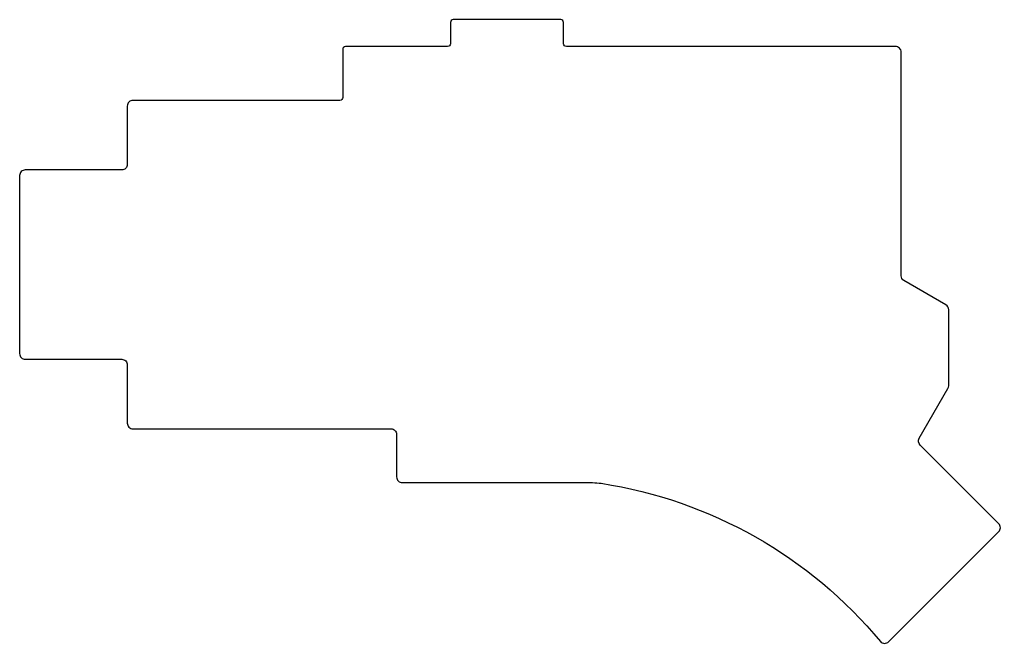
# Model space of a CAD drawing. Header units: millimetres. Extents: x 0 to 173, y 0 to 110.
import ezdxf

# ---------------------------------------------------------------- set-up
doc = ezdxf.new("R2010")
doc.units = ezdxf.units.MM
doc.layers.get('0').update_dxf_attribs({"linetype": 'CONTINUOUS'})

msp = doc.modelspace()

# ---------------------------------------------------------------- linework, layer by layer
msp.add_lwpolyline([(17.67, 49.82, -0.414214), (18.67, 48.82), (18.67, 38.53, 0.414214), (19.67, 37.53), (65.29, 37.53, -0.414214), (66.29, 36.53), (66.29, 29, 0.414214), (67.29, 28), (100.97, 28, -0.038278), (102.49, 27.88, -0.183409), (151.87, -0.12, 0.425667), (153.31, -0.14), (172.79, 19.33, 0.414219), (172.79, 20.74), (158.89, 34.65, -0.339427), (158.73, 35.85), (163.81, 44.65, 0.131643), (163.94, 45.15), (163.94, 58.6, 0.267958), (163.44, 59.46), (156.03, 63.74, -0.267958), (155.53, 64.61), (155.53, 104.16, 0.414214), (154.53, 105.16), (153.97, 105.16), (132.46, 105.16), (115.37, 105.16), (114.57, 105.16), (96.32, 105.16, -0.414214), (95.82, 105.65), (95.82, 109.42, 0.414214), (95.32, 109.92), (76.32, 109.92, 0.414214), (75.82, 109.42), (75.82, 105.65, -0.414214), (75.32, 105.16), (57.27, 105.16, 0.414214), (56.77, 104.65), (56.77, 96.13, -0.414214), (56.27, 95.63), (24.96, 95.63), (19.67, 95.63, 0.414214), (18.67, 94.63), (18.67, 84.32, -0.414214), (17.67, 83.32), (0.62, 83.32, 0.414214), (-0.38, 82.32), (-0.38, 50.82, 0.414214), (0.62, 49.82)], format="xyb", close=True)

doc.saveas('drawing.dxf')
